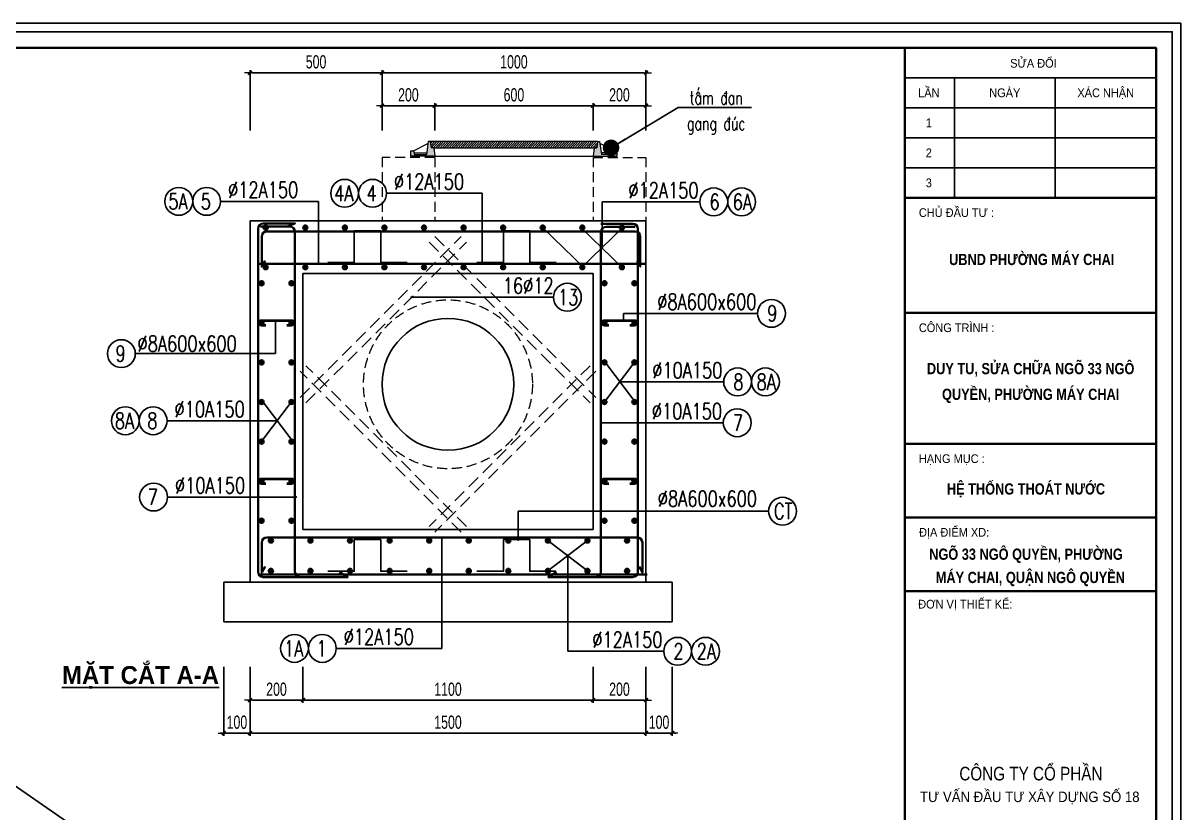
# Model space of a CAD drawing. Header units: inches. Extents: x 144032 to 217447, y 5454 to 57833.
# Drawn here: x 181751 to 186139, y 49750 to 52743 of the extents above; entities that cross this region are included whole.
import ezdxf
from ezdxf.enums import TextEntityAlignment as Align

# ---------------------------------------------------------------- set-up
doc = ezdxf.new("R2010")
doc.units = ezdxf.units.IN
doc.header["$MEASUREMENT"] = 0
doc.linetypes.add('DASHED', pattern=[0.75, 0.5, -0.25])
doc.linetypes.add('HIDDEN', pattern=[0.375, 0.25, -0.125])
for name, color, linetype in [('BT7-THAY', 7, 'Continuous'), ('ENTTNTHIETKE1', 2, 'Continuous'), ('HACTH', 8, 'Continuous'), ('KHUNGTEN', 5, 'Continuous'), ('T.bao', 6, 'Continuous'), ('TXT', 5, 'Continuous')]:
    doc.layers.add(name, color=color, linetype=linetype)
for name, color, linetype, lineweight in [('hatch', 67, 'Continuous', 9), ('LC Dim', 8, 'Continuous', 18), ('LC Hatch', 252, 'Continuous', 9), ('LC MANH DUT', 35, 'HIDDEN', 5), ('LC Net dam2', 6, 'Continuous', 40), ('LC Net thay', 7, 'Continuous', 25), ('LC Text1', 3, 'Continuous', 20), ('LC Text2', 7, 'Continuous', 25), ('net thay', 11, 'Continuous', 20), ('THEP', 1, 'Continuous', 35)]:
    doc.layers.add(name, color=color, linetype=linetype, lineweight=lineweight)
doc.layers.add('KCS_Plotter', color=11, linetype='Continuous', plot=False)
doc.styles.add('HOATBIF', font='hoatbif.shx', dxfattribs={"width": 0.7})
doc.styles.add('LC 1', font='')
doc.styles.add('LC 3', font='vnsimli.shx', dxfattribs={"width": 0.75})
doc.styles.add('T2', font='', dxfattribs={"width": 0.8})
doc.styles.add('VnAvantH-B', font='')
doc.styles.get('LC 1').set_extended_font_data('.VnAvantH', bold=True)
doc.styles.get('T2').set_extended_font_data('.VnArialH')
doc.styles.get('VnAvantH-B').set_extended_font_data('.VnAvantH', bold=True)
doc.dimstyles.new('1-100(1-25)', dxfattribs={"dimscale": 25, "dimtxt": 2.5, "dimasz": 0.35, "dimexe": 0.5, "dimexo": 0, "dimgap": 0.8, "dimtad": 1, "dimdec": 0, "dimzin": 0, "dimdsep": 46, "dimtxsty": 'HOATBIF', "dimblk1": 'DOT', "dimblk2": 'DOT', "dimsah": 1, "dimcen": -1, "dimdle": 1, "dimclrd": 256, "dimclre": 256, "dimclrt": 4, "dimadec": 3, "dimazin": 2, "dimtfac": 0.3333333333333333, "dimtdec": 0, "dimtix": 1, "dimtmove": 2, "dimatfit": 3, "dimldrblk": 'DOT', "dimfxl": 1, "dimtvp": 0.8333333333333331, "dimtolj": 1, "dimtzin": 0, "dimarcsym": 0})

# ---------------------------------------------------------------- blocks, each defined once
blk = doc.blocks.new('DOT')
at = {"layer": 'LC Dim', "color": 4}
blk.add_line((-1, -1), (1, 1), dxfattribs=at)
at = {"layer": 'LC Dim'}
blk.add_line((-3, 0), (3, 0), dxfattribs=at)
at = {"layer": 'LC Dim', "color": 4}
blk.add_lwpolyline([(0.5, 1), (-1, -0.5), (-0.5, -1), (1, 0.5)], close=True, dxfattribs=at)
blk = doc.blocks.new('*D448')
at = {"layer": 'Defpoints', "color": 0, "transparency": 16777216}
for p in [(183111.5, 52555), (182611.5, 52336.5), (183111.5, 52336.5)]:
    blk.add_point(p, dxfattribs=at)
at = {"layer": 'LC Dim', "lineweight": -2, "transparency": 16777216}
for p, q in [((182611.5, 52336.5), (182611.5, 52565)), ((182618.5, 52555), (183104.5, 52555)), ((183111.5, 52336.5), (183111.5, 52565))]:
    blk.add_line(p, q, dxfattribs=at)
at = {"layer": 'LC Dim', "lineweight": -2, "transparency": 16777216, "xscale": 7, "yscale": 7, "zscale": 7, "rotation": 180}
blk.add_blockref('DOT', (182611.5, 52555), dxfattribs=at)
at = {"layer": 'LC Dim', "lineweight": -2, "transparency": 16777216, "xscale": 7, "yscale": 7, "zscale": 7}
blk.add_blockref('DOT', (183111.5, 52555), dxfattribs=at)
at = {"layer": 'LC Dim', "color": 4, "transparency": 16777216, "insert": (182861.5, 52596), "char_height": 50, "attachment_point": 5, "style": 'HOATBIF'}
blk.add_mtext('\\A1;500', dxfattribs=at)
blk = doc.blocks.new('_Dot')
at = {"color": 0, "linetype": 'ByBlock', "lineweight": -2}
blk.add_line((-0.5, 0), (-1, 0), dxfattribs=at)
at = {"color": 0, "linetype": 'ByBlock', "const_width": 0.5}
blk.add_lwpolyline([(-0.25, 0, 1), (0.25, 0, 1)], format="xyb", close=True, dxfattribs=at)
blk = doc.blocks.new('*D449')
at = {"layer": 'Defpoints', "color": 0, "transparency": 16777216}
for p in [(183311.5000009073, 52430), (183111.5, 52336.5), (183311.5000009073, 52336.5)]:
    blk.add_point(p, dxfattribs=at)
at = {"layer": 'LC Dim', "lineweight": -2, "transparency": 16777216}
for p, q in [((183111.5, 52336.5), (183111.5, 52440)), ((183311.5000009073, 52336.5), (183311.5000009073, 52440)), ((183118.5, 52430), (183304.5000009073, 52430))]:
    blk.add_line(p, q, dxfattribs=at)
at = {"layer": 'LC Dim', "lineweight": -2, "transparency": 16777216, "xscale": 7, "yscale": 7, "zscale": 7, "rotation": 180}
blk.add_blockref('DOT', (183111.5, 52430), dxfattribs=at)
at = {"layer": 'LC Dim', "lineweight": -2, "transparency": 16777216, "xscale": 7, "yscale": 7, "zscale": 7}
blk.add_blockref('DOT', (183311.5000009073, 52430), dxfattribs=at)
at = {"layer": 'LC Dim', "color": 4, "transparency": 16777216, "insert": (183211.5000004536, 52471), "char_height": 50, "attachment_point": 5, "style": 'HOATBIF'}
blk.add_mtext('\\A1;200', dxfattribs=at)
blk = doc.blocks.new('*D450')
at = {"layer": 'Defpoints', "color": 0, "transparency": 16777216}
for p in [(183911.5, 52430), (183311.5000009073, 52336.5), (183911.5, 52336.5)]:
    blk.add_point(p, dxfattribs=at)
at = {"layer": 'LC Dim', "lineweight": -2, "transparency": 16777216}
for p, q in [((183311.5000009073, 52336.5), (183311.5000009073, 52440)), ((183911.5, 52336.5), (183911.5, 52440)), ((183318.5000009073, 52430), (183904.5, 52430))]:
    blk.add_line(p, q, dxfattribs=at)
at = {"layer": 'LC Dim', "lineweight": -2, "transparency": 16777216, "xscale": 7, "yscale": 7, "zscale": 7, "rotation": 180}
blk.add_blockref('DOT', (183311.5000009073, 52430), dxfattribs=at)
at = {"layer": 'LC Dim', "lineweight": -2, "transparency": 16777216, "xscale": 7, "yscale": 7, "zscale": 7}
blk.add_blockref('DOT', (183911.5, 52430), dxfattribs=at)
at = {"layer": 'LC Dim', "color": 4, "transparency": 16777216, "insert": (183611.5000004536, 52471), "char_height": 50, "attachment_point": 5, "style": 'HOATBIF'}
blk.add_mtext('\\A1;600', dxfattribs=at)
blk = doc.blocks.new('*D451')
at = {"layer": 'Defpoints', "color": 0, "transparency": 16777216}
for p in [(184111.5, 52430), (183911.5, 52336.5), (184111.5, 52336.5)]:
    blk.add_point(p, dxfattribs=at)
at = {"layer": 'LC Dim', "lineweight": -2, "transparency": 16777216}
for p, q in [((183911.5, 52336.5), (183911.5, 52440)), ((184111.5, 52336.5), (184111.5, 52440)), ((183918.5, 52430), (184104.5, 52430))]:
    blk.add_line(p, q, dxfattribs=at)
at = {"layer": 'LC Dim', "lineweight": -2, "transparency": 16777216, "xscale": 7, "yscale": 7, "zscale": 7, "rotation": 180}
blk.add_blockref('DOT', (183911.5, 52430), dxfattribs=at)
at = {"layer": 'LC Dim', "lineweight": -2, "transparency": 16777216, "xscale": 7, "yscale": 7, "zscale": 7}
blk.add_blockref('DOT', (184111.5, 52430), dxfattribs=at)
at = {"layer": 'LC Dim', "color": 4, "transparency": 16777216, "insert": (184011.5, 52471), "char_height": 50, "attachment_point": 5, "style": 'HOATBIF'}
blk.add_mtext('\\A1;200', dxfattribs=at)
blk = doc.blocks.new('*D452')
at = {"layer": 'Defpoints', "color": 0, "transparency": 16777216}
for p in [(184111.5, 52555), (183111.5, 52336.5), (184111.5, 52336.5)]:
    blk.add_point(p, dxfattribs=at)
at = {"layer": 'LC Dim', "lineweight": -2, "transparency": 16777216}
for p, q in [((183111.5, 52336.5), (183111.5, 52565)), ((183118.5, 52555), (184104.5, 52555)), ((184111.5, 52336.5), (184111.5, 52565))]:
    blk.add_line(p, q, dxfattribs=at)
at = {"layer": 'LC Dim', "lineweight": -2, "transparency": 16777216, "xscale": 7, "yscale": 7, "zscale": 7, "rotation": 180}
blk.add_blockref('DOT', (183111.5, 52555), dxfattribs=at)
at = {"layer": 'LC Dim', "lineweight": -2, "transparency": 16777216, "xscale": 7, "yscale": 7, "zscale": 7}
blk.add_blockref('DOT', (184111.5, 52555), dxfattribs=at)
at = {"layer": 'LC Dim', "color": 4, "transparency": 16777216, "insert": (183611.5, 52596), "char_height": 50, "attachment_point": 5, "style": 'HOATBIF'}
blk.add_mtext('\\A1;1000', dxfattribs=at)
blk = doc.blocks.new('*U436')
at = {"layer": 'THEP', "ltscale": 0.2}
blk.add_hatch(color=256, dxfattribs=at).paths.add_polyline_path([(0, -8.000000000480213, 1), (0, 8.000000000465661, 1)])
blk.add_circle((0, 4.656612873077393e-10), 8.000000000000002, dxfattribs=at)
blk = doc.blocks.new('*U437')
at = {"layer": 'LC Hatch', "color": 0, "linetype": 'ByBlock', "lineweight": -2, "transparency": 16777216}
for p in [(7.041486534478669e-15, 115), (150, 115), (300, 115), (450, 115), (600, 115), (750, 115), (900, 115), (1050, 115), (1200, 115), (1350, 115), (0, 0), (150, 0), (300, 0), (450, 0), (600, 0), (750, 0), (900, 0), (1050, 0), (1200, 0), (1350, 0)]:
    blk.add_blockref('*U436', p, dxfattribs=at)
blk = doc.blocks.new('*U440')
at = {"layer": 'THEP', "ltscale": 0.2}
for points in [[(-56.73764884762932, -8.000000000480213, 1), (-56.73764884762932, 8.000000000465661, 1)], [(56.73764884760021, -8.000000000480213, 1), (56.73764884760021, 8.000000000465661, 1)]]:
    blk.add_hatch(color=256, dxfattribs=at).paths.add_polyline_path(points)
for centre in [(-56.73764884762932, 4.656612873077393e-10), (56.73764884760021, 4.656612873077393e-10)]:
    blk.add_circle(centre, 8.000000000000002, dxfattribs=at)
blk = doc.blocks.new('*U441')
at = {"layer": 'HACTH', "color": 0, "linetype": 'ByBlock', "lineweight": -2, "transparency": 16777216}
for p in [(5.510910596163089e-14, 900), (4.592425496802574e-14, 750), (3.673940397442059e-14, 600), (2.755455298081545e-14, 450), (1.83697019872103e-14, 300), (9.184850993605149e-15, 150), (0, 0)]:
    blk.add_blockref('*U440', p, dxfattribs=at)
blk = doc.blocks.new('*U446')
at = {"layer": 'LC Net dam2', "ltscale": 0.2}
blk.add_lwpolyline([(-39.79654486950494, -9.528379211362335), (-56.73764884761476, -9.528379211362335, -0.9999999999999999), (-56.73764884761476, 9.528379211362335), (56.73764884761476, 9.528379211362335, -0.9999999999999999), (56.73764884761476, -9.528379211362335), (39.79654486950494, -9.528379211362335)], format="xyb", dxfattribs=at)
blk = doc.blocks.new('*U447')
at = {"layer": 'LC Dim', "color": 0, "linetype": 'ByBlock', "lineweight": -2, "transparency": 16777216}
for p in [(3.673819061467132e-14, 600), (0, 0)]:
    blk.add_blockref('*U446', p, dxfattribs=at)
blk = doc.blocks.new('*U442')
at = {"layer": 'THEP', "ltscale": 0.2}
for points in [[(-56.73764884762932, -8.000000000480213, 1), (-56.73764884762932, 8.000000000465661, 1)], [(56.73764884760021, -8.000000000480213, 1), (56.73764884760021, 8.000000000465661, 1)]]:
    blk.add_hatch(color=256, dxfattribs=at).paths.add_polyline_path(points)
for centre in [(-56.73764884762932, 4.656612873077393e-10), (56.73764884760021, 4.656612873077393e-10)]:
    blk.add_circle(centre, 8.000000000000002, dxfattribs=at)
blk = doc.blocks.new('*U443')
at = {"layer": 'HACTH', "color": 0, "linetype": 'ByBlock', "lineweight": -2, "transparency": 16777216}
for p in [(5.510910596163089e-14, 900), (4.592425496802574e-14, 750), (3.673940397442059e-14, 600), (2.755455298081545e-14, 450), (1.83697019872103e-14, 300), (9.184850993605149e-15, 150), (0, 0)]:
    blk.add_blockref('*U442', p, dxfattribs=at)
blk = doc.blocks.new('*U444')
at = {"layer": 'LC Net dam2', "ltscale": 0.2}
blk.add_lwpolyline([(-39.79654486950494, -9.528379211362335), (-56.73764884761476, -9.528379211362335, -0.9999999999999999), (-56.73764884761476, 9.528379211362335), (56.73764884761476, 9.528379211362335, -0.9999999999999999), (56.73764884761476, -9.528379211362335), (39.79654486950494, -9.528379211362335)], format="xyb", dxfattribs=at)
blk = doc.blocks.new('*U445')
at = {"layer": 'LC Dim', "color": 0, "linetype": 'ByBlock', "lineweight": -2, "transparency": 16777216}
for p in [(3.673819061467132e-14, 600), (0, 0)]:
    blk.add_blockref('*U444', p, dxfattribs=at)
blk = doc.blocks.new('*U438')
at = {"layer": 'THEP', "ltscale": 0.2}
blk.add_hatch(color=256, dxfattribs=at).paths.add_polyline_path([(0, -8.000000000480213, 1), (0, 8.000000000465661, 1)])
blk.add_circle((0, 4.656612873077393e-10), 8.000000000000002, dxfattribs=at)
blk = doc.blocks.new('*U439')
at = {"layer": 'LC Hatch', "color": 0, "linetype": 'ByBlock', "lineweight": -2, "transparency": 16777216}
for p in [(9.18454765366783e-15, 150), (150, 150), (300, 150), (450, 150), (600, 150), (750, 150), (900, 150), (1050, 150), (1200, 150), (1350, 150), (0, 0), (150, 0), (300, 0), (450, 0), (600, 0), (750, 0), (900, 0), (1050, 0), (1200, 0), (1350, 0)]:
    blk.add_blockref('*U438', p, dxfattribs=at)
blk = doc.blocks.new('*D453')
at = {"layer": 'Defpoints', "color": 0, "transparency": 16777216}
for p in [(182611.5000000001, 50303), (182811.5, 50303), (182811.5, 50177.5)]:
    blk.add_point(p, dxfattribs=at)
at = {"layer": 'LC Dim', "lineweight": -2, "transparency": 16777216}
for p, q in [((182611.5000000001, 50303), (182611.5000000001, 50167.5)), ((182811.5, 50303), (182811.5, 50167.5)), ((182618.5000000001, 50177.5), (182804.5, 50177.5))]:
    blk.add_line(p, q, dxfattribs=at)
at = {"layer": 'LC Dim', "lineweight": -2, "transparency": 16777216, "xscale": 7, "yscale": 7, "zscale": 7, "rotation": 180}
blk.add_blockref('DOT', (182611.5000000001, 50177.5), dxfattribs=at)
at = {"layer": 'LC Dim', "lineweight": -2, "transparency": 16777216, "xscale": 7, "yscale": 7, "zscale": 7}
blk.add_blockref('DOT', (182811.5, 50177.5), dxfattribs=at)
at = {"layer": 'LC Dim', "color": 4, "transparency": 16777216, "insert": (182711.5000000001, 50218.5), "char_height": 50, "attachment_point": 5, "style": 'HOATBIF'}
blk.add_mtext('\\A1;200', dxfattribs=at)
blk = doc.blocks.new('*D454')
at = {"layer": 'Defpoints', "color": 0, "transparency": 16777216}
for p in [(182811.5, 50303), (183911.5000000001, 50303), (183911.5000000001, 50177.5)]:
    blk.add_point(p, dxfattribs=at)
at = {"layer": 'LC Dim', "lineweight": -2, "transparency": 16777216}
for p, q in [((182811.5, 50303), (182811.5, 50167.5)), ((183911.5000000001, 50303), (183911.5000000001, 50167.5)), ((182818.5, 50177.5), (183904.5000000001, 50177.5))]:
    blk.add_line(p, q, dxfattribs=at)
at = {"layer": 'LC Dim', "lineweight": -2, "transparency": 16777216, "xscale": 7, "yscale": 7, "zscale": 7, "rotation": 180}
blk.add_blockref('DOT', (182811.5, 50177.5), dxfattribs=at)
at = {"layer": 'LC Dim', "lineweight": -2, "transparency": 16777216, "xscale": 7, "yscale": 7, "zscale": 7}
blk.add_blockref('DOT', (183911.5000000001, 50177.5), dxfattribs=at)
at = {"layer": 'LC Dim', "color": 4, "transparency": 16777216, "insert": (183361.5, 50218.5), "char_height": 50, "attachment_point": 5, "style": 'HOATBIF'}
blk.add_mtext('\\A1;1100', dxfattribs=at)
blk = doc.blocks.new('*D455')
at = {"layer": 'Defpoints', "color": 0, "transparency": 16777216}
for p in [(183911.5000000001, 50303), (184111.5000000001, 50303), (184111.5000000001, 50177.5)]:
    blk.add_point(p, dxfattribs=at)
at = {"layer": 'LC Dim', "lineweight": -2, "transparency": 16777216}
for p, q in [((183911.5000000001, 50303), (183911.5000000001, 50167.5)), ((184111.5000000001, 50303), (184111.5000000001, 50167.5)), ((183918.5000000001, 50177.5), (184104.5000000001, 50177.5))]:
    blk.add_line(p, q, dxfattribs=at)
at = {"layer": 'LC Dim', "lineweight": -2, "transparency": 16777216, "xscale": 7, "yscale": 7, "zscale": 7, "rotation": 180}
blk.add_blockref('DOT', (183911.5000000001, 50177.5), dxfattribs=at)
at = {"layer": 'LC Dim', "lineweight": -2, "transparency": 16777216, "xscale": 7, "yscale": 7, "zscale": 7}
blk.add_blockref('DOT', (184111.5000000001, 50177.5), dxfattribs=at)
at = {"layer": 'LC Dim', "color": 4, "transparency": 16777216, "insert": (184011.5000000001, 50218.5), "char_height": 50, "attachment_point": 5, "style": 'HOATBIF'}
blk.add_mtext('\\A1;200', dxfattribs=at)
blk = doc.blocks.new('*D456')
at = {"layer": 'Defpoints', "color": 0, "transparency": 16777216}
for p in [(182611.5000000001, 50303), (184111.5000000001, 50303), (184111.5000000001, 50052.5)]:
    blk.add_point(p, dxfattribs=at)
at = {"layer": 'LC Dim', "lineweight": -2, "transparency": 16777216}
for p, q in [((182611.5000000001, 50303), (182611.5000000001, 50042.5)), ((184111.5000000001, 50303), (184111.5000000001, 50042.5)), ((182618.5000000001, 50052.5), (184104.5000000001, 50052.5))]:
    blk.add_line(p, q, dxfattribs=at)
at = {"layer": 'LC Dim', "lineweight": -2, "transparency": 16777216, "xscale": 7, "yscale": 7, "zscale": 7, "rotation": 180}
blk.add_blockref('DOT', (182611.5000000001, 50052.5), dxfattribs=at)
at = {"layer": 'LC Dim', "lineweight": -2, "transparency": 16777216, "xscale": 7, "yscale": 7, "zscale": 7}
blk.add_blockref('DOT', (184111.5000000001, 50052.5), dxfattribs=at)
at = {"layer": 'LC Dim', "color": 4, "transparency": 16777216, "insert": (183361.5000000001, 50093.5), "char_height": 50, "attachment_point": 5, "style": 'HOATBIF'}
blk.add_mtext('\\A1;1500', dxfattribs=at)
blk = doc.blocks.new('*D457')
at = {"layer": 'Defpoints', "color": 0, "transparency": 16777216}
for p in [(182511.5, 50303), (182611.5000000001, 50303), (182511.5, 50052.5)]:
    blk.add_point(p, dxfattribs=at)
at = {"layer": 'LC Dim', "lineweight": -2, "transparency": 16777216}
for p, q in [((182511.5, 50303), (182511.5, 50042.5)), ((182611.5000000001, 50303), (182611.5000000001, 50042.5)), ((182504.5, 50052.5), (182497.5, 50052.5)), ((182611.5000000001, 50052.5), (182511.5, 50052.5)), ((182618.5000000001, 50052.5), (182625.5000000001, 50052.5))]:
    blk.add_line(p, q, dxfattribs=at)
at = {"layer": 'LC Dim', "lineweight": -2, "transparency": 16777216, "xscale": 7, "yscale": 7, "zscale": 7}
blk.add_blockref('DOT', (182511.5, 50052.5), dxfattribs=at)
at = {"layer": 'LC Dim', "lineweight": -2, "transparency": 16777216, "xscale": 7, "yscale": 7, "zscale": 7, "rotation": 180}
blk.add_blockref('DOT', (182611.5000000001, 50052.5), dxfattribs=at)
at = {"layer": 'LC Dim', "color": 4, "transparency": 16777216, "insert": (182561.5000000001, 50093.5), "char_height": 50, "attachment_point": 5, "style": 'HOATBIF'}
blk.add_mtext('\\A1;100', dxfattribs=at)
blk = doc.blocks.new('*D458')
at = {"layer": 'Defpoints', "color": 0, "transparency": 16777216}
for p in [(184111.5000000001, 50303), (184211.5, 50303), (184211.5, 50052.5)]:
    blk.add_point(p, dxfattribs=at)
at = {"layer": 'LC Dim', "lineweight": -2, "transparency": 16777216}
for p, q in [((184111.5000000001, 50303), (184111.5000000001, 50042.5)), ((184211.5, 50303), (184211.5, 50042.5)), ((184104.5000000001, 50052.5), (184097.5000000001, 50052.5)), ((184111.5000000001, 50052.5), (184211.5, 50052.5)), ((184218.5, 50052.5), (184225.5, 50052.5))]:
    blk.add_line(p, q, dxfattribs=at)
at = {"layer": 'LC Dim', "lineweight": -2, "transparency": 16777216, "xscale": 7, "yscale": 7, "zscale": 7}
blk.add_blockref('DOT', (184111.5000000001, 50052.5), dxfattribs=at)
at = {"layer": 'LC Dim', "lineweight": -2, "transparency": 16777216, "xscale": 7, "yscale": 7, "zscale": 7, "rotation": 180}
blk.add_blockref('DOT', (184211.5, 50052.5), dxfattribs=at)
at = {"layer": 'LC Dim', "color": 4, "transparency": 16777216, "insert": (184161.5000000001, 50093.5), "char_height": 50, "attachment_point": 5, "style": 'HOATBIF'}
blk.add_mtext('\\A1;100', dxfattribs=at)
blk = doc.blocks.new('TIEUDE2')
at = {"layer": 'LC Text2', "color": 7, "style": 'LC 1'}
blk.add_attdef('%%UTIªU§Ò', text='', height=3.5, dxfattribs=at).set_placement((0, 0), align=Align.BOTTOM_CENTER)
blk.add_attdef('TL', text='', height=2.2, dxfattribs=at).set_placement((0, -1.800000000000011), align=Align.TOP_CENTER)
blk = doc.blocks.new('khung vpn')
at = {"layer": 'Defpoints'}
for p, q in [((52556.45964432618, -4195.445519303803), (52498.75819758818, -4195.445519303803)), ((52556.45964432618, -4235.275694307393), (52556.45964432618, -4195.445519303803))]:
    blk.add_line(p, q, dxfattribs=at)
at = {"layer": 'KHUNGTEN'}
blk.add_lwpolyline([(52556.24304850244, -4234.884980830777), (52502.04792260095, -4234.884980830777), (52502.04792260095, -4195.662115130224), (52556.24304850244, -4195.662115130224)], close=True, dxfattribs=at)
at = {"layer": 'T.bao'}
for p, q in [((52549.44289181817, -4196.835486807197), (52555.83215303945, -4196.835486807197)), ((52550.70276760024, -4196.835486807197), (52550.70276760024, -4199.88539166286)), ((52553.26746031984, -4196.835486807197), (52553.26746031984, -4199.88539166286)), ((52549.44289181817, -4197.597963021079), (52555.83215303945, -4197.597963021079)), ((52549.44289181817, -4198.360439235052), (52555.83215303945, -4198.360439235052)), ((52549.44289181817, -4199.122915448978), (52555.83215303945, -4199.122915448978))]:
    blk.add_line(p, q, dxfattribs=at)
at = {"layer": 'THEP'}
for p, q in [((52549.44289181817, -4199.88539166286), (52555.83215303945, -4199.88539166286)), ((52549.44289181817, -4202.810375340749), (52555.83215303945, -4202.810375340749)), ((52549.44289181817, -4206.13754427426), (52555.83215303945, -4206.13754427426)), ((52549.44289181817, -4208.009076799373), (52555.83215303945, -4208.009076799373)), ((52549.44289181817, -4209.880609324487), (52555.83215303945, -4209.880609324487))]:
    blk.add_line(p, q, dxfattribs=at)
for points in [[(52555.83215303945, -4234.474085367845), (52502.45881806394, -4234.474085367845), (52502.45881806394, -4196.073010593269), (52555.83215303945, -4196.073010593269)], [(52555.83215303945, -4196.073010593269), (52555.83215303945, -4234.474085367845), (52549.44289181817, -4234.474085367845), (52549.44289181817, -4196.073010593269)]]:
    blk.add_lwpolyline(points, close=True, dxfattribs=at)
at = {"layer": 'TXT', "linetype": 'Continuous'}
blk.add_line((52555.83215303945, -4196.073010593269), (52555.83215303945, -4234.474085367845), dxfattribs=at)
at = {"layer": 'BT7-THAY', "linetype": 'ByBlock', "style": 'VnAvantH-B', "width": 0.8500000011222866}
for s, p in [('ubnd ph\xadêng m¸y chai', (52552.6695148174, -4201.592412668494)), ('hÖ thèng tho¸t n\xadíc', (52552.52450194196, -4207.423511410011)), ('ngâ 33 ng« quyÒn, PH¦êNG', (52552.52450194196, -4209.081643928986)), ('m¸y chai, quËn ng« quyÒn', (52552.63446091265, -4209.672588918063))]:
    blk.add_text(s, height=0.2851237116029671, dxfattribs=at).set_placement(p, align=Align.CENTER)
at = {"layer": 'BT7-THAY', "insert": (52552.64253074035, -4204.080975829308), "char_height": 0.2851237116029671, "width": 6.524099126571677, "attachment_point": 2, "line_spacing_factor": 1.372150999519948, "style": 'VnAvantH-B'}
blk.add_mtext('{\\W0.85;duy tu, söa ch÷a NGâ 33 ng« quyÒn, PH¦êNG m¸y chai}', dxfattribs=at)
at = {"layer": 'TXT', "linetype": 'Continuous', "style": 'T2'}
for s, height, width, p in [('söa ®æi', 0.221811262235822, 0.9, (52552.71293216425, -4196.577089066705)), ('lÇn', 0.221811262235822, 0.9, (52550.05448000691, -4197.326304958766)), ('ngµy', 0.221811262235822, 0.9, (52551.98511396004, -4197.326304958766)), ('x¸c nhËn', 0.221811262235822, 0.9, (52554.54980667964, -4197.326304958766)), ('1', 0.221811262235822, 0.9, (52550.05448000691, -4198.088781172693)), ('2', 0.221811262235822, 0.9, (52550.05448000691, -4198.85125738662)), ('3', 0.221811262235822, 0.9, (52550.05448000691, -4199.613733600548)), ('c«ng ty cæ phÇn', 0.346580097243472, 0.8, (52552.64821081804, -4214.688684279779))]:
    blk.add_text(s, height=height, dxfattribs=dict(at, width=width)).set_placement(p, align=Align.CENTER)
at = {"layer": 'TXT', "linetype": 'Continuous', "style": 'T2', "width": 0.9}
for s, p in [('chñ ®Çu t\xad :', (52549.8016593474, -4200.370603799054)), ('c«ng tr×nh :', (52549.8016593474, -4203.295587476874)), ('h¹ng môc :', (52549.8016593474, -4206.622756410431)), ('®Þa ®iÓm xd:', (52549.80643529732, -4208.494288935544)), ('®¬n vÞ thiÕt kÕ:', (52549.78481783982, -4210.320213736409))]:
    blk.add_text(s, height=0.221811262235822, dxfattribs=at).set_placement(p)
blk.add_text('t\xad vÊn ®Çu t\xad x©y dùng sè 18', height=0.2661735146829865, dxfattribs=at).set_placement((52552.62071698596, -4215.09385428579), align=Align.MIDDLE)

msp = doc.modelspace()

# ---------------------------------------------------------------- hatches: boundary and pattern name
at = {"layer": 'hatch', "ltscale": 2000}
for points in [[(183307.2561959945, 52270.65839497119), (183297.3547622965, 52270.65839497493), (183294.2472354086, 52294.20729065544), (183286.4174863073, 52294.20729065246), (183280.0196368486, 52245.5239863731), (183233.4067336218, 52245.52398636959), (183233.4067336278, 52251.46484658845), (183230.2078088897, 52258.77667454953), (183220.1845113982, 52258.77667454227), (183220.1845113999, 52238.33402221288), (183311.4300311139, 52238.33402221878)], [(183915.6038662327, 52270.6583949816), (183925.5052999307, 52270.65839497787), (183928.6128268139, 52294.20729065652), (183936.4425759153, 52294.20729065017), (183942.84042538, 52245.52398637212), (183989.4533286067, 52245.52398637561), (183989.4533286034, 52251.4648465943), (183992.6522533319, 52258.7766745468), (184002.6755508236, 52258.77667454474), (184002.6755508253, 52238.33402221535), (183911.4300311111, 52238.33402221877)]]:
    msp.add_hatch(color=256, dxfattribs=at).paths.add_polyline_path(points)
at = {"layer": 'hatch'}
h = msp.add_hatch(dxfattribs=at)
h.set_pattern_fill('ANSI31', color=256, scale=50, angle=2.2915256763115, style=0)
h.set_pattern_definition([(47.29152567631151, (181559.8527638349, 53511.55909667433), (-4.59258927504671, 4.239177249269716), [])])
h.paths.add_polyline_path([(183307.2561959945, 52270.65839497119), (183297.3547622965, 52270.65839497493), (183294.2472354086, 52294.20729065544), (183928.6128268139, 52294.20729065652), (183925.5052999307, 52270.65839497787), (183915.6038662327, 52270.6583949816)])

# ---------------------------------------------------------------- linework, layer by layer
at = {"layer": 'KCS_Plotter'}
msp.add_line((177533.896202826, 52742.9143747101), (186139.258876816, 46802.6278001278), dxfattribs=at)
at = {"layer": 'LC MANH DUT', "ltscale": 150}
for p, q in [((183111.5, 52234.20729065588), (183111.5, 51994.20729065588)), ((183311.50000116, 52234.20729065588), (183111.5, 52234.20729065588)), ((183311.50000116, 52234.20729065588), (183311.5000005056, 51994.20729065588)), ((183911.5, 52234.20729065588), (183911.5, 51994.20729065588)), ((183911.5, 52234.20729065588), (184111.5, 52234.20729065588))]:
    msp.add_line(p, q, dxfattribs=at)
msp.add_lwpolyline([(184111.5, 52234.20729065588), (184111.5, 51994.20729065588)], dxfattribs=at)
msp.add_circle((183361.5, 51374.20729065588), 320, dxfattribs=at)
at = {"layer": 'LC Net dam2', "linetype": 'DASHED', "lineweight": 25, "ltscale": 100}
for p, q in [((182801.1327564825, 51324.70981597284), (183410.9974746831, 51934.57453417344)), ((182822.3459599181, 51303.49661253724), (183432.2106781187, 51913.36133073785)), ((183290.7893218814, 51913.36133073785), (183900.654040082, 51303.49661253722)), ((183312.002525317, 51934.57453417344), (183921.8672435176, 51324.70981597282)), ((183432.2106781187, 50835.05325057393), (182822.3459599181, 51444.91796877456)), ((183900.654040082, 51444.91796877453), (183290.7893218814, 50835.05325057393)), ((183410.9974746831, 50813.84004713834), (182801.1327564825, 51423.70476533896)), ((183921.8672435176, 51423.70476533893), (183312.002525317, 50813.84004713834))]:
    msp.add_line(p, q, dxfattribs=at)
at = {"layer": 'LC Net thay'}
for p, q in [((182611.5, 51994.20729065588), (182611.5000000001, 50624.20729065588)), ((184111.5, 51994.20729065588), (182611.5, 51994.20729065588)), ((184111.5, 51994.20729065588), (184111.5, 50624.20729065588)), ((182811.5, 51794.20729065588), (182811.5, 50824.20729065588)), ((183911.5000000001, 51794.20729065588), (182811.5, 51794.20729065588)), ((183911.5000000001, 51794.20729065588), (183911.5000000001, 50824.20729065588)), ((183911.5, 50824.20729065588), (182811.5, 50824.20729065588)), ((183911.5000000001, 50824.20729065588), (182811.5000000001, 50824.20729065588)), ((184211.5, 50624.20729065588), (182511.5, 50624.20729065588)), ((182511.5, 50624.20729065588), (182511.5, 50474.20729065588)), ((184211.5, 50624.20729065588), (184211.5, 50474.20729065588)), ((184211.5, 50474.20729065588), (182511.5, 50474.20729065588))]:
    msp.add_line(p, q, dxfattribs=at)
for points, elevation in [([(182906.5046087396, 51836.04658952271), (183006.5046087396, 51836.04658952271), (183006.5046087396, 51956.04658952271), (183106.5046087396, 51956.04658952271), (183106.5046087396, 51836.04658952271), (183206.5046087396, 51836.04658952271)], 62.08516441678551), ([(183471.4867579777, 51836.04658952271), (183571.4867579777, 51836.04658952271), (183571.4867579777, 51956.04658952271), (183671.4867579777, 51956.04658952271), (183671.4867579777, 51836.04658952271), (183771.4867579777, 51836.04658952271)], 62.08516441678551), ([(182906.5046087396, 50666.04658952271), (183006.5046087396, 50666.04658952271), (183006.5046087396, 50786.04658952271), (183106.5046087396, 50786.04658952271), (183106.5046087396, 50666.04658952271), (183206.5046087396, 50666.04658952271)], 62.08516441678557), ([(183471.4867579777, 50666.04658952271), (183571.4867579777, 50666.04658952271), (183571.4867579777, 50786.04658952271), (183671.4867579777, 50786.04658952271), (183671.4867579777, 50666.04658952271), (183771.4867579777, 50666.04658952271)], 62.08516441678557)]:
    msp.add_lwpolyline(points, dxfattribs=dict(at, elevation=elevation))
msp.add_circle((183361.5, 51374.20729065588), 250, dxfattribs=at)
at = {"layer": 'LC Text2', "ltscale": 100}
for centre in [(182969.9810665222, 52098.28557121346), (183075.5278702443, 52098.28557121346), (182341.2931131185, 52067.49286186934), (182446.8399168405, 52067.49286186934), (184368.9626015272, 52065.78557121346), (184474.5094052493, 52065.78557121346), (183814.0536906526, 51704.17684646719), (184587.7570929093, 51643.06089472767), (182123.5449099174, 51490.59219788996), (184459.3418150474, 51383.53533787192), (184564.8886187695, 51383.53533787192), (182138.4628990525, 51236), (182244.0097027746, 51236), (184457.8656008816, 51228.53751029496), (182245.6343991184, 50947.03751029496), (184629.5285742895, 50893.49368718419, 62.08516441678804), (182779.7688130164, 50373.39617040398), (182885.3156167385, 50373.39617040398), (184232.1682555079, 50362.5), (184337.71505923, 50362.5)]:
    msp.add_circle(centre, 52.77340186102759, dxfattribs=at)
at = {"layer": 'net thay', "ltscale": 2000}
for p, q in [((183230.2078088897, 52258.77667454953), (183285.4697101821, 52286.99535575198)), ((183286.4174863073, 52294.20729065246), (183280.0196368486, 52245.5239863731)), ((183294.2472354086, 52294.20729065544), (183286.4174863073, 52294.20729065246)), ((183294.2472354086, 52294.20729065544), (183297.3547622965, 52270.65839497493)), ((183307.2561959852, 52270.658394971), (183297.3547622965, 52270.65839497493)), ((183307.2561959945, 52270.65839497119), (183311.4300311139, 52238.33402221878)), ((183915.6038662327, 52270.6583949816), (183911.4300311111, 52238.33402221877)), ((183915.6038662327, 52270.6583949816), (183925.5052999307, 52270.65839497787)), ((183928.6128268139, 52294.20729065652), (183925.5052999307, 52270.65839497787)), ((183928.6128268139, 52294.20729065652), (183936.4425759153, 52294.20729065017)), ((183936.4425759153, 52294.20729065017), (183942.84042538, 52245.52398637212)), ((183992.6522533319, 52258.7766745468), (183937.3903520442, 52286.99535574578)), ((183220.1845113999, 52238.33402221288), (183220.1845113982, 52258.77667454227)), ((183220.1845113999, 52238.33402221288), (183220.1845113982, 52258.77667454227)), ((183220.1845113982, 52258.77667454227), (183230.2078088897, 52258.77667454953)), ((183220.1845113999, 52238.33402221288), (183220.1845114062, 52245.52398637147)), ((183230.2078088897, 52258.77667454953), (183233.4067336278, 52251.46484658845)), ((183233.4067336278, 52251.46484658845), (183280.8422174927, 52251.46484659458)), ((183233.4067336278, 52251.46484658845), (183233.4067336218, 52245.52398636959)), ((183233.4067336218, 52245.52398636959), (183280.0196368486, 52245.5239863731)), ((183911.4300311111, 52238.33402221877), (184002.6755508253, 52238.33402221535)), ((183989.4533286034, 52251.4648465943), (183942.0178447291, 52251.464846588)), ((183989.4533286067, 52245.52398637561), (183942.84042538, 52245.52398637212)), ((183992.6522533319, 52258.7766745468), (183989.4533286034, 52251.4648465943)), ((183989.4533286034, 52251.4648465943), (183989.4533286067, 52245.52398637561)), ((184002.6755508236, 52258.77667454474), (183992.6522533319, 52258.7766745468)), ((184002.6755508253, 52238.33402221535), (184002.6755508236, 52258.77667454474)), ((184002.6755508253, 52238.33402221535), (184002.6755508236, 52258.77667454474)), ((184002.6755508253, 52238.33402221535), (184002.6755508223, 52245.52398637375))]:
    msp.add_line(p, q, dxfattribs=at)
at = {"layer": 'net thay'}
for p, q in [((183928.6128268139, 52294.20729065652), (183294.2472354086, 52294.20729065544)), ((183307.2561959945, 52270.65839497119), (183915.6038662327, 52270.6583949816)), ((183311.4300311139, 52238.33402221878), (183220.1845113999, 52238.33402221288)), ((183311.4300311139, 52238.33402221878), (183911.4300311111, 52238.33402221877))]:
    msp.add_line(p, q, dxfattribs=at)
at = {"layer": 'THEP', "ltscale": 0.2}
for p, q in [((182641.5, 51831.13035766003), (184108.9911778509, 51831.13035920804)), ((182641.5000000001, 50653.92315933199), (184116.8477608809, 50653.92315933199))]:
    msp.add_line(p, q, dxfattribs=at)
for points in [[(182949.9920327068, 50662.81776219694), (182981.5000000001, 50643.92315933199), (182661.5000000001, 50643.92315933199, -0.414213562373095), (182641.5000000001, 50663.92315933199), (182641.5000000001, 51963.80976349211, -0.414213562373095), (182661.5000000001, 51983.80976349211), (182781.5000000001, 51983.80976349211), (182756.0724623101, 51973.08811250151)], [(182651.5065270155, 51972.10317527773), (182761.5000000001, 51972.10317527773, -0.4142135623730948), (182781.5000000001, 51952.10317527773), (182781.5000000001, 50663.92315933199, 0.4142135623730948), (182801.5000000001, 50643.92315933199)], [(183941.5000000001, 51982.71875051927), (184061.5000000001, 51982.71875051927, -0.414213562373095), (184081.5000000001, 51962.71875051927), (184081.5000000001, 50663.92315933199, -0.414213562373095), (184061.5000000001, 50643.92315933199), (183741.5000000001, 50643.92315933199), (183773.0079672934, 50662.81776219694)], [(184071.4934729848, 51971.01216230489), (183961.5000000001, 51971.01216230489, 0.4142135623730948), (183941.5000000001, 51951.01216230489), (183941.5000000001, 50663.92315933199, -0.4142135623730948), (183921.5000000001, 50643.92315933199)], [(184078.2460304373, 51842.79303479579), (184090.3987494794, 51820.45355724244), (184090.3987494794, 51933.73768856635, 0.414213562373095), (184070.3987494794, 51953.73768856635), (182675.5857418036, 51953.73768701832, 0.414213562373095), (182655.5857418036, 51933.73768701832), (182655.5857418036, 51820.45355569443), (182668.9747347956, 51842.79303324776)], [(184086.1026134673, 50683.26263688534), (184098.2553325094, 50660.92315933199), (184098.2553325094, 50774.20729065588, 0.414213562373095), (184078.2553325094, 50794.20729065588), (182675.5857418038, 50794.20729065588, 0.414213562373095), (182655.5857418038, 50774.20729065588), (182655.5857418038, 50660.92315933199), (182668.9747347957, 50683.26263688534)]]:
    msp.add_lwpolyline(points, format="xyb", dxfattribs=at)

# ---------------------------------------------------------------- block references
at = {"layer": 'ENTTNTHIETKE1', "color": 6, "xscale": 149.1374645994381, "yscale": 149.1374645994381, "zscale": 149.1374645994381}
msp.add_blockref('khung vpn', (-7651997.796004444, 678441.0219887524), dxfattribs=at)
at = {"layer": 'HACTH', "xscale": -1}
msp.add_blockref('*U441', (182711.476214166, 50857.22937544063), dxfattribs=at)
at = {"layer": 'HACTH'}
msp.add_blockref('*U443', (184011.5237858343, 50857.22937544063), dxfattribs=at)
at = {"layer": 'LC Dim'}
for name, p in [('*U447', (182711.476214166, 51007.08989964405)), ('*U445', (184011.476214166, 51007.08989964405))]:
    msp.add_blockref(name, p, dxfattribs=at)
at = {"layer": 'LC Hatch'}
for name, p in [('*U439', (182670.6512591839, 51818.1548159431)), ('*U437', (182690.2873385411, 50667.23548450245))]:
    msp.add_blockref(name, p, dxfattribs=at)
at = {"layer": 'LC Text2'}
ref = msp.add_blockref('TIEUDE2', (182196, 50218, -0.0002421653883054922), dxfattribs=dict(at, xscale=20.00062016392256, yscale=20.00062016392256, zscale=20.00062016392256, rotation=359.999216292062))
ref.add_attrib('%%UTIªU§Ò', '%%UmÆt c¾t a-a', dxfattribs={"color": 7, "height": 67.92506620338744, "rotation": 359.9992162747461, "style": 'LC 1'}).set_placement((182196, 50218), align=Align.BOTTOM_CENTER)

# ---------------------------------------------------------------- texts
at = {"layer": 'LC Text1', "color": 3, "style": 'LC 3', "width": 0.7}
for s, p in [('tÊm ®an', (184378.1510400509, 52435.08235895797)), ('gang ®óc', (184378.1510400508, 52337.58235895797))]:
    msp.add_text(s, height=50, dxfattribs=at).set_placement(p, align=Align.CENTER)
at = {"layer": 'LC Text2', "ltscale": 100, "style": 'LC 3', "width": 0.75}
for s, p in [('%%C12A150', (182527.8157475778, 52081.39014577166)), ('%%C12A150', (183156.5037009815, 52112.18285511578)), ('%%C12A150', (184045.3253232656, 52079.68285511578)), ('16%%C12', (183569.2376056387, 51718.07413036951)), ('%%C8A600x600', (184154.7150469439, 51656.95817862999)), ('%%C8A600x600', (182184.7748644653, 51498.25132579931)), ('%%C10A150', (184135.7045367858, 51397.43262177424)), ('%%C10A150', (182324.9855335119, 51249.89728390232)), ('%%C10A150', (184134.22832262, 51242.43479419728)), ('%%C10A150', (182326.6102298557, 50960.93479419728)), ('%%C8A600x600', (184156.7942980271, 50910.9650130878, 62.08516441678804)), ('%%C12A150', (182966.2914474757, 50387.2934543063)), ('%%C12A150', (183908.5309772462, 50376.39728390232))]:
    msp.add_text(s, height=60, dxfattribs=at).set_placement(p)
for s, p in [('5A', (182338.3150374116, 52067.49286186934)), ('5', (182443.8618411337, 52067.49286186934)), ('4A', (182967.0029908153, 52098.28557121346)), ('4', (183072.5497945373, 52098.28557121346)), ('6', (184371.9406772342, 52065.78557121346)), ('6A', (184477.4874809562, 52065.78557121346)), ('13', (183817.0317663596, 51704.17684646719)), ('9', (184590.7351686162, 51643.06089472767)), ('9', (182120.5668342104, 51490.59219788996)), ('8', (184462.3198907544, 51383.53533787192)), ('8A', (184567.8666944765, 51383.53533787192)), ('8A', (182135.4848233456, 51236)), ('8', (182241.0316270676, 51236)), ('7', (184460.8436765886, 51228.53751029496)), ('7', (182242.6563234114, 50947.03751029496)), ('CT', (184632.5066499965, 50893.49368718419, 62.08516441678804)), ('1A', (182776.7907373094, 50373.39617040398)), ('1', (182882.3375410315, 50373.39617040398)), ('2', (184235.1463312148, 50362.5)), ('2A', (184340.6931349369, 50362.5))]:
    msp.add_text(s, height=60, dxfattribs=at).set_placement(p, align=Align.MIDDLE_CENTER)

# ---------------------------------------------------------------- dimensions: what is measured, and where the dimension line sits
at = {"layer": 'LC Dim'}
for base, p1, p2, picture, middle in [((183111.5, 52555), (182611.5, 52336.5), (183111.5, 52336.5), '*D448', (182861.5, 52596)), ((184111.5, 52555), (183111.5, 52336.5), (184111.5, 52336.5), '*D452', (183611.5, 52596)), ((183311.5000009073, 52430), (183111.5, 52336.5), (183311.5000009073, 52336.5), '*D449', (183211.5000004536, 52471)), ((183911.5, 52430), (183311.5000009073, 52336.5), (183911.5, 52336.5), '*D450', (183611.5000004536, 52471)), ((184111.5, 52430), (183911.5, 52336.5), (184111.5, 52336.5), '*D451', (184011.5, 52471)), ((182511.5, 50052.5), (182611.5000000001, 50303), (182511.5, 50303), '*D457', (182561.5000000001, 50093.5)), ((182811.5, 50177.5), (182611.5000000001, 50303), (182811.5, 50303), '*D453', (182711.5000000001, 50218.5)), ((184111.5000000001, 50052.5), (182611.5000000001, 50303), (184111.5000000001, 50303), '*D456', (183361.5000000001, 50093.5)), ((183911.5000000001, 50177.5), (182811.5, 50303), (183911.5000000001, 50303), '*D454', (183361.5, 50218.5)), ((184111.5000000001, 50177.5), (183911.5000000001, 50303), (184111.5000000001, 50303), '*D455', (184011.5000000001, 50218.5)), ((184211.5, 50052.5), (184111.5000000001, 50303), (184211.5, 50303), '*D458', (184161.5000000001, 50093.5))]:
    dim = msp.add_linear_dim(base=base, p1=p1, p2=p2, dimstyle='1-100(1-25)', override={"dimscale": 20}, dxfattribs=at)
    dim.commit()
    dim.dimension.update_dxf_attribs({"geometry": picture, "text_midpoint": middle})

# ---------------------------------------------------------------- leaders
for points, override in [([(183979.6038662327, 52270.6583949816), (184233.4943796082, 52423), (184512.5056603113, 52423)], {"dimscale": 31.2, "dimasz": 2}), ([(183491.4531337574, 51830.91852703984), (183491.4531334427, 52098.28557121346), (183128.3012721053, 52098.28557121346)], {"dimscale": 24}), ([(183491.4531336192, 51953.52585641103), (183491.4531334427, 52098.28557121346), (183128.3012721053, 52098.28557121346)], {"dimgap": 0.8, "dimtad": 0, "dimfxl": 2, "dimarcsym": 1}), ([(182870.2571699489, 51832.15027495608), (182870.2571699489, 52067.49286186934), (182499.6133187016, 52067.49286186934)], {"dimscale": 24}), ([(182870.2571698128, 51954.75760428912), (182870.2571699489, 52067.49286186934), (182499.6133187016, 52067.49286186934)], {"dimscale": 24}), ([(183945.5453484189, 51891.4429843002), (183945.5453484189, 52065.78557121346), (184316.1891996662, 52065.78557121346)], {"dimscale": 24}), ([(183876.1512591839, 51816.4429843002), (183722.1512591839, 51966.4429843002)], {"dimscale": 24}), ([(184022.1512591839, 51966.4429843002), (183868.1512591839, 51816.4429843002)], {"dimscale": 24}), ([(183868.1512591839, 51966.4429843002), (184022.1512591839, 51816.4429843002)], {"dimscale": 24}), ([(183223.026193848, 51704.17684646719), (183433.8008446072, 51704.17684646719), (183761.2802887916, 51704.17684646719)], {"dimscale": 24}), ([(183499.973806152, 51704.17684646719), (183761.2802887916, 51704.17684646719)], {"dimscale": 24}), ([(182707.5224524111, 51615.92020657661), (182707.5224524111, 51490.59219788996), (182176.3183117784, 51490.59219788996)], {"dimscale": 24}), ([(184027.2795504156, 51616.61827885541), (184027.2795504156, 51643.06089472767), (184534.9836910483, 51643.06089472767)], {"dimscale": 24}), ([(184069.7376488476, 51458.99999999999), (183956.2623511524, 51308.99999999999)], {"dimscale": 24}), ([(183956.2623511524, 51458.99999999999), (184069.7376488476, 51308.99999999999)], {"dimscale": 24}), ([(184069.7376488476, 51308.99999999999), (183956.2623511524, 51458.99999999999)], {"dimscale": 24}), ([(183956.2623511524, 51308.99999999999), (184069.7376488476, 51458.99999999999)], {"dimscale": 24}), ([(184012.7206040313, 51383.53533787192), (184104.7541677352, 51383.53533787192), (184406.5684131864, 51383.53533787192)], {"dimscale": 24}), ([(182770.5891666697, 51311.46466212807), (182657.1138689744, 51161.46466212807)], {"dimscale": 24}), ([(182657.1138689744, 51311.46466212807), (182770.5891666697, 51161.46466212807)], {"dimscale": 24}), ([(182770.5891666697, 51161.46466212807), (182657.1138689744, 51311.46466212807)], {"dimscale": 24}), ([(182657.1138689744, 51161.46466212807), (182770.5891666697, 51311.46466212807)], {"dimscale": 24}), ([(182714.1309137908, 51236), (182622.0973500869, 51236), (182296.7831046357, 51236)], {"dimscale": 24}), ([(183941.5000000001, 51228.53751029496), (184103.2779535694, 51228.53751029496), (184405.0921990206, 51228.53751029496)], {"dimscale": 24}), ([(184081.5000000001, 51228.53751029496), (184103.2779535694, 51228.53751029496), (184405.0921990206, 51228.53751029496)], {"dimscale": 24}), ([(182645.5, 50947.03751029496), (182623.7220464307, 50947.03751029496), (182298.4078009795, 50947.03751029496)], {"dimscale": 24}), ([(182785.5, 50947.03751029496), (182623.7220464307, 50947.03751029496), (182298.4078009795, 50947.03751029496)], {"dimscale": 24}), ([(183627.4809743496, 50784.83475787935, 62.08516441678804), (183627.4809743496, 50893.49368718419, 62.08516441678804), (184576.7551724285, 50893.49368718419, 62.08516441678804)], {"dimscale": 24}), ([(183338.7861081701, 50791.70274966839), (183338.7861081701, 50373.39617040398), (182938.0890185995, 50373.39617040398)], {"dimscale": 24}), ([(183740.2873385411, 50782.23548450292), (183890.2873385411, 50667.23548450292)], {"dimscale": 24}), ([(183890.2873385411, 50782.23548450292), (183740.2873385411, 50667.23548450292)], {"dimscale": 24}), ([(183740.2873385411, 50667.23548450292), (183890.2873385411, 50782.23548450292)], {"dimscale": 24}), ([(183890.2873385411, 50667.23548450292), (183740.2873385411, 50782.23548450292)], {"dimscale": 24}), ([(183815.2961153265, 50726.74866413925), (183815.2961153265, 50362.5), (184179.3948536469, 50362.5)], {"dimscale": 24}), ([(183338.7861081701, 50651.4186183445), (183338.7861081701, 50373.39617040398), (182938.0890185995, 50373.39617040398)], {"dimscale": 24})]:
    msp.add_leader(points, dimstyle='1-100(1-25)', override=override, dxfattribs=at)

doc.saveas('drawing.dxf')
